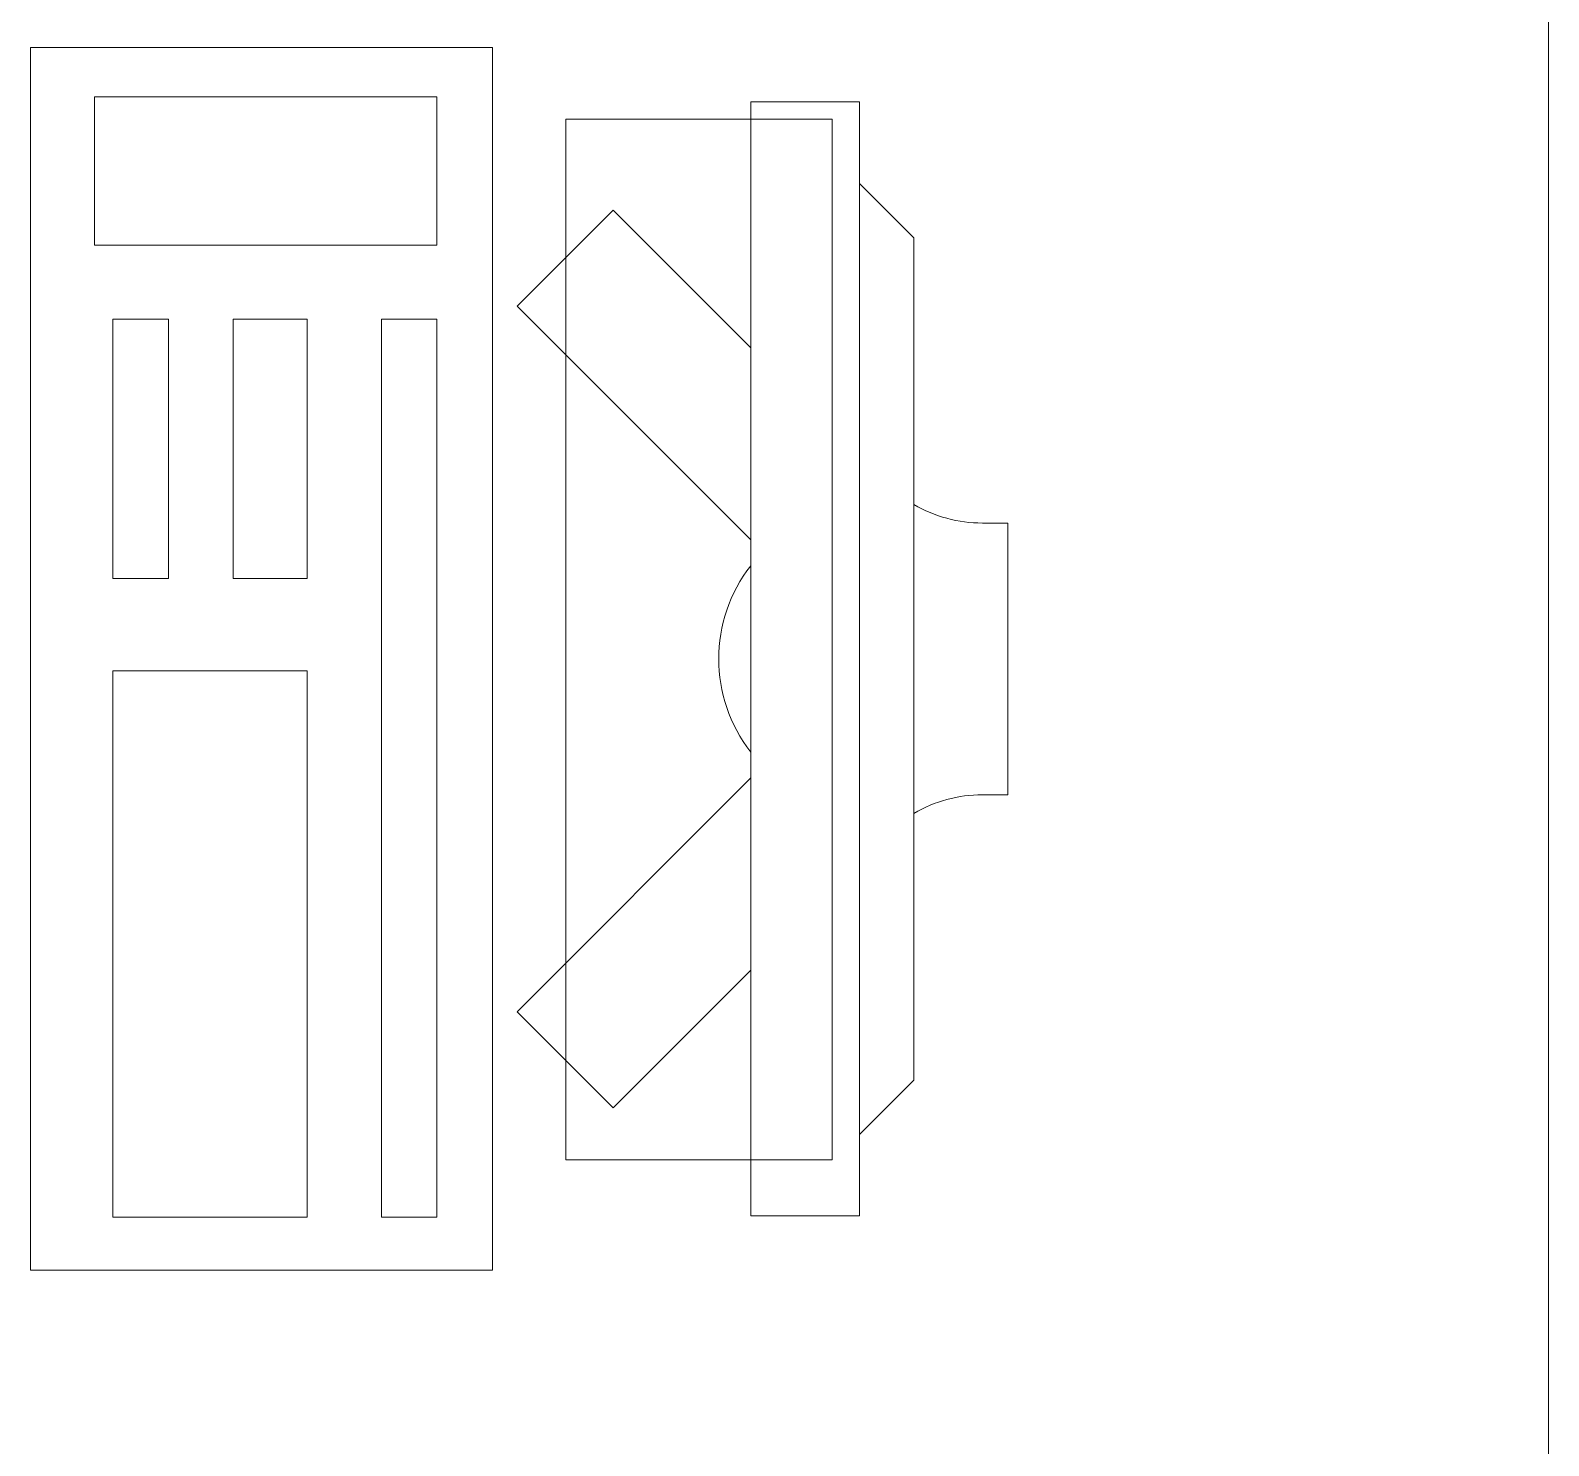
# Model space of a CAD drawing. Header units: inches. Extents: x -501855 to 57169, y -29325 to 19878.
# Drawn here: x 6704 to 7263, y -9497 to -8976 of the extents above; entities that cross this region are included whole.
import ezdxf

# ---------------------------------------------------------------- set-up
doc = ezdxf.new("R2010")
doc.units = ezdxf.units.IN
doc.header["$LTSCALE"] = 25
doc.header["$MEASUREMENT"] = 0
doc.linetypes.add('DASHDOT', pattern=[25.4, 12.7, -6.35, 0, -6.35])
doc.layers.get('0').update_dxf_attribs({"color": 8})
doc.layers.add('00-Ground Floor$0$LOADING', color=253, linetype='Continuous', lineweight=5)
doc.layers.add('E-LITE-CLNG-CNDT', color=6, linetype='DASHDOT', lineweight=35)

# ---------------------------------------------------------------- blocks, each defined once
blk = doc.blocks.new('00-Ground Floor$0$ITCWLS1-P')
at = {"layer": '00-Ground Floor$0$LOADING'}
for p, q in [((-0.1699999999364366, 0.4500000000224986), (-0.1699999999982538, 2.177102942368947e-11)), ((-0.1699999999400745, 0.4500000000224986), (5.8179239204037e-11, 0.4500000000006708)), ((5.8179239204037e-11, 0.4500000000006708), (0, -5.684341886080801e-14)), ((-0.1495693687724042, 0.4304734261704652), (-0.1291389324400143, 0.4304734261667704)), ((-0.1291389324400143, 0.4304734261667704), (-0.1291389324433112, 0.4089273506178301)), ((-0.265089450882698, 0.4300000000221189, 5.314275900412946e-09), (-0.3050894508817521, 0.4300000000222326, 5.3202569008301e-09)), ((-0.3050894508817521, 0.4300000000222326, 5.3202569008301e-09), (-0.3050894508804873, 0.02000000002220759, 5.343067100739562e-09)), ((-0.265089450882698, 0.4300000000221189, 5.314275900412946e-09), (-0.2650894508814332, 0.0200000000220939, 5.33708610118977e-09)), ((-0.1969999999456604, 0.4093850739918139), (-0.2949999999728163, 0.409385074006309)), ((-0.2949999999692636, 0.0263850739974032), (-0.2949999999146087, 0.409385074006309)), ((-0.1969999999965069, 0.0263850739865461), (-0.1969999999456604, 0.4093850739918139)), ((-0.3250894508822739, 0.3800000000193791, 5.32572680053689e-09), (-0.3050894508818089, 0.4000000000197019, 5.321744499936498e-09)), ((-0.3250894508822739, 0.3800000000193791, 5.32572680053689e-09), (-0.325089450880796, 0.07000000002517481, 5.343578302063889e-09)), ((-0.3503228691952387, 0.2750000000220325), (-0.3596121910766215, 0.2750000000220325)), ((-0.3596121910766215, 0.1750000000220666), (-0.3596121910766215, 0.2750000000220325)), ((-0.3503228691952245, 0.1750000000220666), (-0.3596121910766215, 0.1750000000220666)), ((-0.325089450880796, 0.07000000002517481, 5.343578302063889e-09), (-0.3050894508804731, 0.05000000002468141, 5.341579500765803e-09)), ((-0.1969999999965069, 0.0263850739865461), (-0.2949999999728163, 0.0263850739974032)), ((-0.3050894508804873, 0.02000000002220759, 5.343067100739562e-09), (-0.2650894508814332, 0.0200000000220939, 5.33708610118977e-09)), ((-0.1699999999982538, 2.177102942368947e-11), (0, -5.684341886080801e-14))]:
    blk.add_line(p, q, dxfattribs=at)
at = {"layer": '00-Ground Floor$0$LOADING', "extrusion": (2.482808999990439e-10, 3.184079999999999e-10, -1)}
for p, q in [((-0.2650894508823001, 0.3395227402161254), (-0.2144258003355617, 0.3901863907624943)), ((-0.1790704612764102, 0.3548310517031723), (-0.2144258003355617, 0.3901863907624943)), ((-0.2650894508822148, 0.2688120620978225), (-0.1790704612764102, 0.3548310517031723))]:
    blk.add_line(p, q, dxfattribs=at)
at = {"layer": '00-Ground Floor$0$LOADING', "extrusion": (2.482808999990439e-10, -3.184080000000002e-10, -1)}
for p, q in [((-0.265089450881959, 0.1811879379461629), (-0.1790704612764387, 0.09516894834109735)), ((-0.2650894508817601, 0.110477259827519), (-0.2144258003355617, 0.05981360928160484)), ((-0.1790704612764387, 0.09516894834109735), (-0.2144258003355617, 0.05981360928160484))]:
    blk.add_line(p, q, dxfattribs=at)
at = {"layer": '00-Ground Floor$0$LOADING'}
for points in [[(-0.1291389324433112, 0.4089273506178301), (-0.1291389324869954, 0.09995759135557591), (-0.1495693688193853, 0.0999575913592139), (-0.1495693687722905, 0.4304734261704652)], [(-0.149568471824324, 0.0999575913592139), (-0.1495690132306038, 0.09995768589050158), (-0.1495695460430682, 0.09995784057798573), (-0.1495700616679869, 0.0999580554217232), (-0.1495705601055022, 0.09995831323413995), (-0.1495710241680115, 0.0999586226091651), (-0.1495714452618131, 0.09995897495298323), (-0.1495718147930063, 0.09995936167166519), (-0.1495721327618185, 0.09995977417167978), (-0.1495724507305738, 0.09996034135917853), (-0.1495726999493172, 0.09996092573419446), (-0.1495728718243754, 0.09996152729667074), (-0.1495729663555494, 0.09996212885920386), (-0.1495729921367399, 0.09996274760925417), (-0.1495729405743305, 0.09996335776543219), (-0.1495728202617954, 0.09996397651542566), (-0.1495726226055183, 0.09996458667166053), (-0.1495723390117689, 0.09996511948423858), (-0.1495720382305308, 0.09996560073420824), (-0.1495716858868263, 0.09996603042168317), (-0.1495713077617609, 0.0999663999529048), (-0.1495708780743144, 0.09996673510914889), (-0.1495703968242879, 0.09996703589047229), (-0.1495698640117951, 0.09996728510918729), (-0.1495692882305946, 0.09996750854668335), (-0.1495686866679762, 0.09996762026548822), (-0.1495680679180111, 0.09996765464046575), (-0.1495674319805573, 0.09996762026548822), (-0.1495667960429898, 0.09996750854668335), (-0.1495661772930532, 0.09996732807798026), (-0.1495655843242218, 0.09996707026550666), (-0.1495650343242687, 0.09996674370296432), (-0.1495645444805405, 0.09996633120294973), (-0.149564123386881, 0.0999659187028783), (-0.1495637624492474, 0.0999654202654483), (-0.1495634530742791, 0.0999648702654099), (-0.1495632124492658, 0.09996427729669222), (-0.1495630319805059, 0.09996365854669875), (-0.1495629288555165, 0.09996303120288985), (-0.1495629030742975, 0.09996240385925148), (-0.1495629632305508, 0.09996180229671836), (-0.149563074949242, 0.09996130385917468), (-0.1495632382304564, 0.09996082260920502), (-0.1495634530742791, 0.09996035854669572), (-0.1495637022930794, 0.0999599116717036), (-0.1495639858868287, 0.0999595077654476), (-0.1495643038555272, 0.09995912964046738), (-0.1495646476055015, 0.09995880307798188), (-0.1495650171368368, 0.09995851089041707), (-0.1495654124492773, 0.09995826167170208), (-0.1495658335431074, 0.09995804682796461), (-0.1495667015118443, 0.09995775464045664), (-0.1495675952618285, 0.09995760854667424), (-0.149568471824324, 0.0999575913592139)], [(-0.1495726226055183, 0.0999608827654015), (-0.1495727429180533, 0.09996131245293327), (-0.1495728374493126, 0.09996174214046505), (-0.1495728976055943, 0.09996217182793998), (-0.1495729147929694, 0.09996260151547176), (-0.1495728976055943, 0.09996303120288985), (-0.1495728374493126, 0.09996346089042163), (-0.1495727343243232, 0.09996389057795341), (-0.1495725882305123, 0.09996432026542834), (-0.1495633327618862, 0.09996436323416447), (-0.1495630921368729, 0.0999635038592146), (-0.1495630061992586, 0.09996263589039245), (-0.1495630233867757, 0.09996220620297436), (-0.1495630921368729, 0.09996176792174083), (-0.1495631866680469, 0.09996132964045046), (-0.1495633327618862, 0.0999608827654015), (-0.1495726226055183, 0.0999608827654015)], [(-0.149568471824324, 0.09995767729668614), (-0.1495701905741953, 0.09995820151544876), (-0.1495701991680107, 0.09995830464049504), (-0.1495701304180557, 0.0999583905779673), (-0.1495702335430167, 0.0999584507342206), (-0.1495703882305577, 0.09995844214046201), (-0.1495705515118289, 0.09995844214046201), (-0.14957066323052, 0.09995851089041707), (-0.1495703452618216, 0.09995850229671532), (-0.1495701819805788, 0.09995851089041707), (-0.1495700444805834, 0.09995857104669881), (-0.1495701304180557, 0.09995873432791313), (-0.1495702679179658, 0.09995883745295941), (-0.149570594480565, 0.09995892339048851), (-0.1495709640117866, 0.09995894917170745), (-0.1495711358868164, 0.09995896635916779), (-0.1495712991679738, 0.09995900073420216), (-0.1495707233867734, 0.09995900073420216), (-0.1495707233867734, 0.09995908667167441), (-0.1495709468243831, 0.09995925854667576), (-0.149571196042956, 0.09995937026548063), (-0.1495717632305684, 0.09995945620295288), (-0.149571660105579, 0.09995949057798725), (-0.1495715397929871, 0.09995948198417182), (-0.1495714280742959, 0.09995949057798725), (-0.1495713335429798, 0.09995953354672338), (-0.1495714366679692, 0.09995988589048466), (-0.1495717460429375, 0.0999599116717036), (-0.1495720726055367, 0.09995992026546219), (-0.1495719608867319, 0.09995996323419831), (-0.1495718319805235, 0.09995996323419831), (-0.149571556980618, 0.09995996323419831), (-0.1495715913555102, 0.09996010073416528), (-0.1495716772929825, 0.09996020385921156), (-0.1495719265118396, 0.09996039292167325), (-0.149572381980505, 0.09996039292167325), (-0.1495723218243938, 0.0999604530779834), (-0.1495722358868079, 0.09996046167162831), (-0.1495720468243178, 0.0999604530779834), (-0.1495720210430136, 0.09996052182793846), (-0.1495720468243178, 0.09996059057795037), (-0.1495720811993806, 0.09996066792166403), (-0.1495720726055367, 0.09996074526543453), (-0.149568574949285, 0.09996074526543453), (-0.1495685491680376, 0.09996069370299665), (-0.1495685835429867, 0.09996064214044509), (-0.1495686007306176, 0.09996058198419178), (-0.1495685491680376, 0.09996051323417987), (-0.1495636249492236, 0.09996051323417987), (-0.149563539011865, 0.09996071948421559), (-0.1495633929179974, 0.09996071948421559), (-0.1495637882304379, 0.09995994604668113), (-0.1495685147930317, 0.09995986010920888), (-0.1495684632305938, 0.0999597569841626), (-0.1495683858867949, 0.09995967964044894), (-0.1495682827618054, 0.09995961089049388), (-0.1495682054180634, 0.09995951635920619), (-0.1495654038554903, 0.09995949057798725), (-0.1495641577617732, 0.09995945620295288), (-0.1495658507305677, 0.0999594304216771), (-0.149565902293034, 0.09995939604669957), (-0.149565902293034, 0.09995932729663082), (-0.149565902293034, 0.099959249952974), (-0.14956593666804, 0.09995916401544491), (-0.1495658077618316, 0.09995906089045548), (-0.1495656616680208, 0.09995900932796076), (-0.1495654983867496, 0.09995899214044357), (-0.1495653351055353, 0.09995899214044357), (-0.1495649827618308, 0.09995902651547794), (-0.1495646476055015, 0.09995900073420216), (-0.149564879636813, 0.0999589405780057), (-0.1495651632304771, 0.0999589405780057), (-0.1495654382304963, 0.0999589405780057), (-0.1495656874492397, 0.09995888042166712), (-0.1495656530742906, 0.09995870854663735), (-0.1495656272930717, 0.09995851089041707), (-0.14956525776185, 0.09995851089041707), (-0.1495653608868395, 0.0999584507342206), (-0.1495654983867496, 0.0999584507342206), (-0.1495656530742906, 0.0999584507342206), (-0.1495657905742007, 0.0999583905779673), (-0.1495658077618316, 0.0999582960466796), (-0.1495657476056351, 0.09995820151544876), (-0.1495660483868733, 0.0999580554217232), (-0.1495663663555717, 0.09995793510921658), (-0.1495670280742445, 0.09995777182797383), (-0.1495676897930025, 0.09995768589050158), (-0.1495683515117889, 0.09995767729668614), (-0.149568471824324, 0.09995767729668614)], [(-0.1495706202617839, 0.09996450073424512), (-0.149570594480565, 0.0999646210466949), (-0.1495705772930478, 0.09996474995296012), (-0.1495723561992861, 0.09996479292175309), (-0.1495706202617839, 0.09996481010921343), (-0.1495705171367661, 0.09996490464044427), (-0.1495704913555471, 0.09996499057797337), (-0.1495705171367661, 0.09996507651544562), (-0.149570637449159, 0.09996507651544562), (-0.1495705601055022, 0.09996517964037821), (-0.1495706116679401, 0.0999652655779073), (-0.1495707233867734, 0.09996527417172274), (-0.1495709897930055, 0.0999652655779073), (-0.1495710585429606, 0.09996517964037821), (-0.1495711530743336, 0.09996511089042315), (-0.1495713593243408, 0.09996495620288215), (-0.1495713679180284, 0.09996503354670949), (-0.1495713249492781, 0.0999650937029628), (-0.1495712819805419, 0.09996515385915927), (-0.1495712733867549, 0.09996523979668837), (-0.1495720726055367, 0.0999652655779073), (-0.1495718921368052, 0.09996529135923993), (-0.1495716944805281, 0.09996529135923993), (-0.1495712991679738, 0.09996529995294168), (-0.1495711702617655, 0.09996548042170161), (-0.1495710499493725, 0.09996570385919767), (-0.1495711874493963, 0.09996575542169239), (-0.1495713679180426, 0.09996575542169239), (-0.1495717632305684, 0.09996575542169239), (-0.1495700444805834, 0.09996603901544177), (-0.1495700788555894, 0.09996596167172811), (-0.1495700874491774, 0.09996584995292324), (-0.1495699929180034, 0.0999658241717043), (-0.1495698640117951, 0.09996584995292324), (-0.149569786668053, 0.09996602182792458), (-0.1495697522929902, 0.09996613354672945), (-0.149569760886834, 0.09996624526542064), (-0.1495712991679738, 0.09996624526542064), (-0.1495698983867442, 0.09996627964045501), (-0.149569760886834, 0.09996642573418058), (-0.1495698124492719, 0.09996655464044579), (-0.1495698382305761, 0.09996662339040085), (-0.1495698382305761, 0.0999667093278731), (-0.1495707233867734, 0.09996673510914889), (-0.1495704655742429, 0.09996678667170045), (-0.1495701905741669, 0.09996678667170045), (-0.1495696147929948, 0.0999667952654022), (-0.1495695546368268, 0.09996688120287445), (-0.1495696147929948, 0.09996699292167932), (-0.1495697093242541, 0.09996701870301195), (-0.1495698382305761, 0.09996701870301195), (-0.149569760886834, 0.09996725073420976), (-0.1495687038556071, 0.09996750854668335), (-0.1495681624492136, 0.09996757729669525), (-0.149567612449232, 0.0999675687029935), (-0.1495674663555917, 0.09996748276546441), (-0.1495672944805335, 0.09996745698418863), (-0.149567122605589, 0.0999674226092111), (-0.1495670022929971, 0.09996728510918729), (-0.1495661429180473, 0.09996722495299082), (-0.1495669765117782, 0.09996716479668066), (-0.1495668046368337, 0.09996699292167932), (-0.1495666069805566, 0.09996687260922954), (-0.1495663921368475, 0.09996680385921763), (-0.149566160105536, 0.09996676948421168), (-0.149565197605483, 0.09996673510914889), (-0.1495662632305255, 0.09996673510914889), (-0.1495662202617893, 0.0999666147966991), (-0.1495662890117444, 0.09996658901542332), (-0.1495663319805942, 0.09996653745287176), (-0.1495664265117966, 0.09996642573418058), (-0.1495666069805566, 0.0999664687029167), (-0.149566658542966, 0.0999666147966991), (-0.1495667960429898, 0.09996673510914889), (-0.1495668905743059, 0.09996667495295242), (-0.149566864793087, 0.09996656323420439), (-0.1495668046368337, 0.09996646010921495), (-0.1495667015118158, 0.09996637417171428), (-0.1495665726056075, 0.0999663054217308), (-0.1495651374492581, 0.09996627964045501), (-0.1495646476055015, 0.09996627964045501), (-0.1495664007305493, 0.09996609917169508), (-0.1495664265117966, 0.09996602182792458), (-0.1495663749492167, 0.09996591010923339), (-0.1495662632305255, 0.0999658155779457), (-0.1495641577617732, 0.09996575542169239), (-0.1495661772930532, 0.09996575542169239), (-0.1495662804180711, 0.09996559214044964), (-0.1495663835430605, 0.09996560932790999), (-0.1495665124492405, 0.09996565229670296), (-0.1495665124492405, 0.09996572964041661), (-0.1495668046368337, 0.09996575542169239), (-0.149567122605589, 0.09996575542169239), (-0.1495671999492743, 0.09996568667173733), (-0.1495672858868602, 0.09996553198419633), (-0.1495671999492743, 0.09996536010919499), (-0.1495638483868191, 0.09996529995294168), (-0.1495664007305493, 0.09996522260922802), (-0.1495662632305255, 0.09996507651544562), (-0.1495663233868072, 0.0999648702654099), (-0.149563539011865, 0.09996481010921343), (-0.1495662804180711, 0.09996473276538609), (-0.1495663491680119, 0.0999646296404535), (-0.1495663663555433, 0.09996450073424512), (-0.1495665468242748, 0.09996450073424512), (-0.1495665897930252, 0.09996461245293631), (-0.1495666327617755, 0.09996474995296012), (-0.149566959324261, 0.0999647757342359), (-0.1495673202617525, 0.09996479292175309), (-0.1495673460429714, 0.09996450073424512), (-0.1495706202617839, 0.09996450073424512)], [(-0.1495707835429982, 0.09996536010919499), (-0.1495707749492112, 0.09996538589047077), (-0.1495707663556232, 0.09996540307793111), (-0.1495707147930432, 0.0999654288592069), (-0.14957066323052, 0.09996544604672408), (-0.1495706202617839, 0.09996547182794302), (-0.149570594480565, 0.09996544604672408), (-0.1495705772930478, 0.0999654202654483), (-0.1495705858867211, 0.09996538589047077), (-0.1495706030742383, 0.09996536010919499), (-0.1495706288555709, 0.09996534292173465), (-0.1495706546367899, 0.09996533432791921), (-0.1495706890118242, 0.09996533432791921), (-0.1495707233867734, 0.09996536010919499), (-0.1495707835429982, 0.09996536010919499)], [(-0.149570439793024, 0.09996536010919499), (-0.1495704054179754, 0.09996553198419633), (-0.1495703796367707, 0.09996562651542718), (-0.1495703280741907, 0.09996570385919767), (-0.1495700444805834, 0.09996570385919767), (-0.1495700444805834, 0.09996550620292055), (-0.1495701476055444, 0.09996551479673599), (-0.1495702249492297, 0.09996544604672408), (-0.1495703108868156, 0.09996536870295358), (-0.149570439793024, 0.09996536010919499)], [(-0.1495698983867442, 0.0999648702654099), (-0.1495698811991986, 0.09996500776543371), (-0.1495698038555702, 0.09996516245291787), (-0.1495696749492481, 0.09996521401541258), (-0.1495695202618208, 0.09996521401541258), (-0.1495691851056336, 0.09996522260922802), (-0.149569477292971, 0.09996498198421477), (-0.1495696577618162, 0.09996488745292709), (-0.1495698640117951, 0.0999648702654099), (-0.1495698983867442, 0.0999648702654099)], [(-0.1495697179179842, 0.09996536010919499), (-0.1495696663555179, 0.09996549760919038), (-0.1495695804180457, 0.09996565229670296), (-0.1495693397930324, 0.09996569526543908), (-0.149569090574218, 0.09996569526543908), (-0.149568574949285, 0.09996570385919767), (-0.1495685577617678, 0.09996560932790999), (-0.1495686007306176, 0.09996551479673599), (-0.1495687554180449, 0.09996536010919499), (-0.1495697179179842, 0.09996536010919499)], [(-0.1495692108868525, 0.09996633120294973), (-0.1495691851056336, 0.09996637417171428), (-0.1495691163555364, 0.09996638276544445), (-0.1495690476055813, 0.0999663999529048), (-0.1495690046367315, 0.0999664687029167), (-0.1495691507305992, 0.09996651167165282), (-0.1495692968241826, 0.09996648589040547), (-0.1495694429180219, 0.09996645151545636), (-0.1495696147929948, 0.09996645151545636), (-0.1495696405741853, 0.0999666147966991), (-0.1495694686992408, 0.09996665776543523), (-0.1495692710429637, 0.09996664057791804), (-0.1495688585430059, 0.0999666147966991), (-0.1495687983867811, 0.09996651167165282), (-0.149568574949285, 0.09996647729673214), (-0.1495684460430766, 0.09996645151545636), (-0.1495683257305416, 0.09996636557792726), (-0.1495692108868525, 0.09996633120294973)], [(-0.1495694171368029, 0.09996586714044042), (-0.1495693226055437, 0.09996597885921688), (-0.1495692280742276, 0.09996618510922417), (-0.1495684288555594, 0.09996618510922417), (-0.1495684116680138, 0.09996605620295895), (-0.1495684890118127, 0.09996590151541795), (-0.1495683429179735, 0.09996587573419902), (-0.1495684116680138, 0.09996585854673867), (-0.1495689186992593, 0.09996584995292324), (-0.1495694171368029, 0.09996586714044042)], [(-0.1495687554180449, 0.0999648702654099), (-0.1495686952617632, 0.09996507651544562), (-0.1495685405742506, 0.0999650937029628), (-0.1495683686992777, 0.0999651022967214), (-0.1495683515117605, 0.09996489604674252), (-0.1495685405742506, 0.0999648702654099), (-0.1495687554180449, 0.0999648702654099)], [(-0.1495685147930317, 0.09996000620299128), (-0.1495684890118127, 0.09996034995293712), (-0.1495637624492474, 0.09996037573415606), (-0.1495637624492474, 0.09996028979662697), (-0.1495637968242818, 0.09996019526545297), (-0.1495638741680239, 0.09996000620299128), (-0.1495685147930317, 0.09996000620299128)], [(-0.1495676897929741, 0.09995922417169822), (-0.1495678530742452, 0.0999592757341361), (-0.1495679476056182, 0.09995930151541188), (-0.1495680421367922, 0.09995934448420485), (-0.14956777573056, 0.09995939604669957), (-0.1495674749491798, 0.09995939604669957), (-0.1495668561992431, 0.09995939604669957), (-0.1495669163556101, 0.09995931010917047), (-0.1495670968242564, 0.09995926714049119), (-0.1495672858868602, 0.09995925854667576), (-0.1495674921368106, 0.09995925854667576), (-0.1495676897929741, 0.09995922417169822)], [(-0.149567612449232, 0.09996609917169508), (-0.149567715574193, 0.09996618510922417), (-0.1495676811993008, 0.09996618510922417), (-0.1495676296368629, 0.09996618510922417), (-0.1495676038556155, 0.09996618510922417), (-0.1495675780742829, 0.09996616792170698), (-0.1495675694806096, 0.09996614214037436), (-0.1495675694806096, 0.09996609917169508), (-0.149567612449232, 0.09996609917169508)], [(-0.1495673460429714, 0.0999648702654099), (-0.1495672515117974, 0.09996500776543371), (-0.1495671827618423, 0.09996517964037821), (-0.1495669765117782, 0.09996520542171083), (-0.1495667530742537, 0.09996522260922802), (-0.1495667530742537, 0.0999648702654099), (-0.1495673202617525, 0.0999648702654099), (-0.1495673460429714, 0.0999648702654099)]]:
    blk.add_lwpolyline(points, dxfattribs=at)
for points in [[(-0.1018984156073657, 0.4304734261639851), (-0.03039169360621941, 0.430473426156766), (-0.03039169363538008, 0.2294380549173525), (-0.1018984156364695, 0.2294380549245716)], [(-0.1018984156401075, 0.1953641349062991), (-0.07465770397172378, 0.195364134902718), (-0.07465770398562199, 0.09995759134710624), (-0.1018984156540057, 0.09995759135063054)], [(-0.0303916936390749, 0.19536413489908), (-0.05082212997157853, 0.19536413489908), (-0.05082212998445357, 0.09995759134392301), (-0.03039169365186467, 0.09995759134386617)], [(-0.149569440002665, 0.09996346430301628), (-0.149569438420798, 0.0999634824943314), (-0.1495694336751683, 0.09996349989472719), (-0.1495694257660034, 0.09996351650414681), (-0.1495694146930191, 0.09996353074080844), (-0.1495694012472768, 0.0999635433956314), (-0.1495693854287623, 0.09996355288672021), (-0.1495693688193569, 0.09996355921407485), (-0.1495693506279565, 0.09996356633240566), (-0.1495693340185653, 0.09996357582355131), (-0.1495693197819037, 0.09996358847837428), (-0.1495693079179858, 0.09996360350595523), (-0.1495692984269681, 0.0999636201154317), (-0.1495692920994713, 0.09996363830668997), (-0.149569288935794, 0.09996365728892442), (-0.1495692897267418, 0.09996367627110203), (-0.1495692936813384, 0.09996369525333648), (-0.1495693007996977, 0.09996371265373227), (-0.1495693102908433, 0.09996372926309505), (-0.1495693229455526, 0.09996374349981352), (-0.1495693379732472, 0.099963755363774), (-0.1495693553736004, 0.09996376406388663), (-0.1495693735648445, 0.09996377039135496), (-0.1495693925470505, 0.09996377276411295), (-0.1495698908304064, 0.09996377276411295), (-0.1495699074398544, 0.09996377197319362), (-0.1495699232583547, 0.09996376801859697), (-0.1495699382859073, 0.09996376090026615), (-0.149569951731678, 0.09996375219998299), (-0.1495699643864725, 0.09996374112705553), (-0.1495699738776466, 0.09996372768131323), (-0.1495699817868399, 0.09996371265373227), (-0.1495699865323559, 0.09996369683517514), (-0.1495699881143082, 0.09996368022575552), (-0.1495699873233605, 0.09996366361633591), (-0.1495699841595695, 0.09996364779777878), (-0.1495699778322432, 0.09996363277019782), (-0.1495699691320169, 0.09996361853353619), (-0.1495699580590042, 0.0999636066696894), (-0.1495699446132903, 0.09996359638762442), (-0.1495699303766287, 0.09996358847837428), (-0.1495699145581284, 0.09996358294188212), (-0.1495698916213541, 0.09996357661449906), (-0.1495698702663049, 0.09996356791430117), (-0.1495698497022602, 0.09996355525953504), (-0.1495698315108029, 0.09996354102287341), (-0.1495698149013549, 0.09996352441334011), (-0.1495698006646933, 0.0999635054311625), (-0.1495697895917374, 0.09996348486708939), (-0.1495697808916105, 0.0999634635121538), (-0.149569774564128, 0.099963440575209), (-0.1495697721913842, 0.09996341684745857), (-0.1495697247358692, 0.09996244400861087), (-0.1495697207812725, 0.09996237915277106), (-0.1495697191994338, 0.09996231350589824), (-0.1495697207812725, 0.09996224865000158), (-0.1495697247358692, 0.09996218300307191), (-0.1495697286904658, 0.09996214029314388), (-0.1495697365998012, 0.09996209837402148), (-0.1495697468817525, 0.09996205645495593), (-0.1495697595365755, 0.09996201532686655), (-0.1495697753550758, 0.09996197498963966), (-0.1495697935464193, 0.09996193623425143), (-0.1495698149013549, 0.09996189826989621), (-0.1495698378383565, 0.09996186188720912), (-0.1495698639389218, 0.09996182787745056), (-0.1495698916213541, 0.09996179465849764), (-0.149569922467407, 0.09996176381247324), (-0.1495699541044075, 0.09996173533914998), (-0.1495699881143082, 0.09996170923858472), (-0.1495700237059054, 0.09996168471985811), (-0.1495700616703459, 0.09996166336486567), (-0.1495700996347296, 0.09996164438268806), (-0.149570139971928, 0.0999616277732116), (-0.1495701803091549, 0.09996161353654998), (-0.1495702222282205, 0.09996160246362251), (-0.1495702641473144, 0.09996159455437237), (-0.1495703076481902, 0.09996158901788021), (-0.1495703503582035, 0.09996158664506538), (-0.1495703930681884, 0.09996158664506538), (-0.1495704365690642, 0.09996159059966203), (-0.1495704856066595, 0.09996159850896902), (-0.1495705338530797, 0.09996160958195333), (-0.1495705813086943, 0.09996162381861495), (-0.1495706279732474, 0.0999616412189539), (-0.1495706738469096, 0.09996166178302701), (-0.1495707062748295, 0.09996167839244663), (-0.1495707363301335, 0.09996169816560041), (-0.1495707655943477, 0.09996172031156902), (-0.1495707924858323, 0.09996174483023879), (-0.1495708162135543, 0.09996177172172338), (-0.1495708383594945, 0.09996180098596597), (-0.1495708573416721, 0.09996183183204721), (-0.1495708739510917, 0.09996186505094329), (-0.149570887396834, 0.09996189906081554), (-0.1495709063791537, 0.0999619599620587), (-0.1495709229885449, 0.09996202165427803), (-0.1495709364343156, 0.09996208492833603), (-0.1495709475072715, 0.09996214820233718), (-0.1495709554164932, 0.09996221147645201), (-0.1495709609529285, 0.09996227554148618), (-0.1495709625348809, 0.0999623396064635), (-0.1495709617439331, 0.09996240367144082), (-0.1495709585801421, 0.09996246773641815), (-0.149570887396834, 0.099963440575209), (-0.149570882651318, 0.09996346034836279), (-0.1495708755329304, 0.09996347853967791), (-0.1495708660418984, 0.09996349594001686), (-0.1495708541779948, 0.09996351175857399), (-0.1495708399413331, 0.09996352599523561), (-0.1495708241228328, 0.09996353785911083), (-0.1495708067224939, 0.09996354814120423), (-0.149570787740231, 0.09996355525953504), (-0.1495707687580534, 0.09996355921407485), (-0.1495707521486338, 0.09996356712338184), (-0.1495707379119438, 0.09996357661449906), (-0.1495707244662299, 0.09996358847837428), (-0.1495707141841507, 0.0999636027150359), (-0.1495707054839244, 0.09996361774261686), (-0.1495706991565555, 0.09996363435209332), (-0.1495706959929066, 0.09996365175243227), (-0.1495706959929066, 0.09996366994374739), (-0.1495706983656362, 0.09996368734408634), (-0.1495707031111806, 0.09996370395350596), (-0.1495707110204592, 0.09996371977206309), (-0.1495707213025241, 0.09996373400872471), (-0.1495707339572334, 0.09996374666349084), (-0.149570748193895, 0.09996375694555582), (-0.149570764012509, 0.09996376564578213), (-0.1495707806219571, 0.09996377039135496), (-0.1495707980222676, 0.09996377355503228), (-0.1495708162135543, 0.09996377276411295), (-0.1495715517745566, 0.09996377276411295), (-0.1495715707568195, 0.09996377039135496), (-0.1495715889481062, 0.0999637648548628), (-0.1495716055574974, 0.09996375694555582), (-0.1495716213760119, 0.09996374587262835), (-0.1495716348217684, 0.09996373321780538), (-0.1495716466856436, 0.09996371819016758), (-0.1495716553858699, 0.09996370158074797), (-0.149571661713253, 0.09996368338948969), (-0.1495716648769303, 0.09996366440725524), (-0.1495716656678212, 0.09996364542502079), (-0.1495716632950916, 0.09996362644278634), (-0.1495716577586563, 0.09996360825152806), (-0.14957164905843, 0.09996359164210844), (-0.149571638776365, 0.09996357582355131), (-0.149571625330708, 0.09996356237786586), (-0.1495716103030418, 0.09996355051396222), (-0.1495715929027028, 0.0999635418137359), (-0.1495715755023355, 0.09996353548638126), (-0.1495715588929443, 0.09996352757707427), (-0.149571543074444, 0.0999635172950093), (-0.149571530419621, 0.09996350384932384), (-0.1495715193466083, 0.09996348882168604), (-0.149571510646382, 0.09996347221232327), (-0.1495715059008944, 0.09996345402100815), (-0.149571503528108, 0.09996343582963618), (-0.1495715043190557, 0.09996341684745857), (-0.1495715517745566, 0.09996244400861087), (-0.1495715573111056, 0.0999623759890369), (-0.1495715588929443, 0.0999623071785436), (-0.1495715581019965, 0.09996223836799345), (-0.1495715533563668, 0.09996216955738646), (-0.1495715462380929, 0.09996210074683631), (-0.1495715351651086, 0.09996203272726234), (-0.1495715209284469, 0.09996196549855085), (-0.1495715043190557, 0.09996189906081554), (-0.1495714892914464, 0.09996185555985448), (-0.1495714718911074, 0.09996181364078893), (-0.1495714521178968, 0.09996177330356204), (-0.1495714291811225, 0.09996173375725448), (-0.149571403871505, 0.09996169658376175), (-0.1495713761890727, 0.09996166020118835), (-0.1495713461339108, 0.09996162698229227), (-0.1495713137059056, 0.09996159455437237), (-0.1495712796961186, 0.0999615652900161), (-0.1495712433135168, 0.09996153760761217), (-0.1495712053491332, 0.09996151308888557), (-0.1495711658028256, 0.09996149094303064), (-0.1495711246747078, 0.09996147196079619), (-0.1495710503275802, 0.09996144190557743), (-0.1495709759805948, 0.09996141580506901), (-0.1495708992607661, 0.09996139286818106), (-0.1495708225409942, 0.09996137309508413), (-0.1495707450302177, 0.099961357276527), (-0.1495706667286356, 0.09996134383084154), (-0.1495705876360205, 0.09996133433975274), (-0.1495705085434054, 0.09996132801234126), (-0.1495704294508187, 0.09996132484866393), (-0.1495703495672558, 0.09996132563952642), (-0.1495702704747828, 0.09996132959417992), (-0.1495702103643168, 0.09996133750343006), (-0.1495701510449408, 0.09996134857641437), (-0.1495700925164556, 0.099961362813076), (-0.1495700347788613, 0.09996138021341494), (-0.1495699778322432, 0.09996139998651188), (-0.1495699216765161, 0.09996142213248049), (-0.1495698671025991, 0.09996144823304576), (-0.1495698196469846, 0.09996147116987686), (-0.1495697737732371, 0.09996149806136145), (-0.1495697294814136, 0.09996152732560404), (-0.1495696875623196, 0.09996155975358079), (-0.1495696480160404, 0.09996159455437237), (-0.1495696100516568, 0.0999616317278651), (-0.1495695752508652, 0.09996167206509199), (-0.1495695428229453, 0.0999617139841007), (-0.1495695135587312, 0.09996175748506175), (-0.1495694874581659, 0.09996180414964329), (-0.1495694621484915, 0.09996185476887831), (-0.1495694407935559, 0.09996190697006568), (-0.1495694210203453, 0.0999619599620587), (-0.149569405201845, 0.09996201374497105), (-0.1495693917561027, 0.09996206831891641), (-0.1495693806832321, 0.09996212447464359), (-0.1495693735648445, 0.0999621798393946), (-0.1495693688193569, 0.09996223678615479), (-0.1495693672375182, 0.09996229294188197), (-0.1495693688193569, 0.0999623490975523)], [(-0.1495665689417365, 0.099963440575209), (-0.1495665673598978, 0.09996345876658097), (-0.1495665626143534, 0.09996347616691992), (-0.1495665547050749, 0.09996349277639638), (-0.1495665436321758, 0.099963507013058), (-0.1495665301864619, 0.09996351966782413), (-0.149566514367848, 0.09996352915896978), (-0.1495664977583999, 0.09996353548638126), (-0.1495664795671416, 0.0999635418137359), (-0.1495664621668027, 0.09996355051396222), (-0.1495664463483024, 0.09996356158688968), (-0.1495664329025885, 0.09996357503263198), (-0.1495664218295758, 0.09996359085113227), (-0.1495664131293495, 0.09996360825152806), (-0.1495664068020233, 0.09996362644278634), (-0.1495664044292653, 0.09996364542502079), (-0.1495664044292653, 0.09996366519811772), (-0.1495664083838619, 0.09996368418040902), (-0.1495664147111881, 0.0999637023716673), (-0.1495664242023622, 0.09996371898114376), (-0.1495664360662374, 0.09996373400872471), (-0.1495664503028991, 0.09996374745446701), (-0.1495664661213993, 0.09996375773653199), (-0.1495664835217383, 0.09996376564578213), (-0.1495665025040296, 0.09996377118221744), (-0.1495665214862356, 0.09996377276411295), (-0.1495672333194022, 0.09996377276411295), (-0.149567249928964, 0.09996377197319362), (-0.1495672657474643, 0.09996376801859697), (-0.1495672807750168, 0.09996376090026615), (-0.1495672942207875, 0.09996375219998299), (-0.1495673068756105, 0.09996374112705553), (-0.149567316366614, 0.09996372768131323), (-0.1495673242759494, 0.09996371265373227), (-0.149567329021437, 0.09996369683517514), (-0.1495673306032756, 0.09996368022575552), (-0.1495673298123847, 0.09996366361633591), (-0.149567326648679, 0.09996364779777878), (-0.1495673203213528, 0.09996363277019782), (-0.1495673116211265, 0.09996361853353619), (-0.1495673005481137, 0.0999636066696894), (-0.1495672871023999, 0.09996359638762442), (-0.1495672728657382, 0.09996358847837428), (-0.1495672570472379, 0.09996358294188212), (-0.149567239646899, 0.09996357819636614), (-0.149567223037451, 0.09996357028705916), (-0.1495672080098984, 0.09996356000505102), (-0.1495671945641277, 0.09996354735022805), (-0.1495671827002525, 0.09996353311356643), (-0.1495671740000262, 0.0999635172950093), (-0.1495671668817522, 0.09996350068564652), (-0.1495671629270134, 0.0999634824943314), (-0.1495671621361225, 0.09996346430301628), (-0.1495671621361225, 0.09996282365312936), (-0.1495682061582784, 0.09996282365312936), (-0.1495682061582784, 0.09996346430301628), (-0.1495682045764397, 0.0999634824943314), (-0.1495682014127624, 0.09996350068564652), (-0.1495681942943747, 0.09996351808598547), (-0.1495681855942479, 0.09996353390448576), (-0.14956817373033, 0.09996354814120423), (-0.1495681602846162, 0.09996356000505102), (-0.1495681452570068, 0.09996357028705916), (-0.1495681286476156, 0.09996357819636614), (-0.1495681112472766, 0.09996358294188212), (-0.1495680954286627, 0.09996358847837428), (-0.1495680804010533, 0.09996359559670509), (-0.1495680669553394, 0.09996360587877007), (-0.1495680558824688, 0.09996361853353619), (-0.1495680463912947, 0.09996363197927849), (-0.1495680400639685, 0.09996364779777878), (-0.1495680361092298, 0.09996366361633591), (-0.1495680353183388, 0.09996368022575552), (-0.1495680376910684, 0.09996369683517514), (-0.1495680424367265, 0.0999637134446516), (-0.1495680503458914, 0.09996372768131323), (-0.1495680598370654, 0.09996374112705553), (-0.1495680724918884, 0.09996375299098759), (-0.1495680867285358, 0.09996376169118548), (-0.1495681017561026, 0.09996376801859697), (-0.1495681183655506, 0.09996377197319362), (-0.1495681349749418, 0.09996377276411295), (-0.1495688705359441, 0.09996377276411295), (-0.1495688863545581, 0.09996377197319362), (-0.1495689021730584, 0.09996376722762079), (-0.1495689172006678, 0.09996376090026615), (-0.1495689306463817, 0.09996375140906366), (-0.1495689425102, 0.0999637403361362), (-0.149568952792265, 0.0999637268903939), (-0.1495689599106527, 0.09996371265373227), (-0.1495689646561402, 0.09996369683517514), (-0.1495689662379789, 0.09996368022575552), (-0.149568965447088, 0.09996366440725524), (-0.1495689622833822, 0.09996364779777878), (-0.1495689559559139, 0.09996363277019782), (-0.1495689472558297, 0.09996361932445552), (-0.1495689369737647, 0.0999636066696894), (-0.149568923527994, 0.09996359638762442), (-0.1495689092913324, 0.09996358847837428), (-0.1495688942637798, 0.09996358294188212), (-0.1495688776543318, 0.09996357503263198), (-0.1495688626267793, 0.09996356395970452), (-0.1495688491810085, 0.09996355130488155), (-0.1495688381080527, 0.09996353627730059), (-0.1495688301988309, 0.09996351966782413), (-0.1495688246622819, 0.09996350147656585), (-0.1495688222895524, 0.09996348328525073), (-0.1495688230804433, 0.09996346430301628), (-0.1495688230804433, 0.09996173296633515), (-0.1495688214986046, 0.0999617139841007), (-0.149568823871391, 0.09996169500192309), (-0.1495688286168786, 0.0999616776015273), (-0.1495688373171049, 0.09996166020118835), (-0.1495688483901176, 0.0999616451736074), (-0.1495688618358315, 0.09996163251872758), (-0.1495688768634409, 0.09996162144585696), (-0.1495688942637798, 0.09996161432752615), (-0.1495689124550381, 0.099961608791034), (-0.149568929064543, 0.09996160009086452), (-0.1495689440921524, 0.09996158901788021), (-0.1495689567468617, 0.09996157557208107), (-0.1495689670289266, 0.09996155975358079), (-0.1495689749382052, 0.099961542353185), (-0.1495689788928019, 0.09996152416192672), (-0.1495689804746405, 0.09996150597055475), (-0.1495689781018825, 0.09996148698837715), (-0.1495689733563665, 0.09996146879711887), (-0.1495689646561402, 0.09996145218767083), (-0.1495689535831559, 0.09996143716006145), (-0.1495689401374136, 0.09996142450523848), (-0.1495689243189418, 0.0999614134322826), (-0.1495689069186028, 0.0999614063139802), (-0.1495688887273161, 0.09996140156840738), (-0.1495688705359441, 0.09996140077748805), (-0.1495681587027775, 0.09996140077748805), (-0.1495681397205715, 0.09996140235932671), (-0.1495681223201188, 0.0999614063139802), (-0.1495681049197799, 0.0999614142231735), (-0.1495680898922274, 0.09996142450523848), (-0.1495680764464566, 0.09996143795103762), (-0.1495680653735008, 0.09996145297856174), (-0.149568057464279, 0.0999614695880382), (-0.14956805192773, 0.09996148698837715), (-0.1495680503458914, 0.09996150597055475), (-0.1495680511368391, 0.09996152416192672), (-0.1495680558824688, 0.099961542353185), (-0.1495680630007143, 0.09996155975358079), (-0.1495680732827793, 0.09996157478116174), (-0.1495680859376307, 0.09996158901788021), (-0.1495681001742923, 0.09996160009086452), (-0.1495681167836835, 0.09996160800005782), (-0.1495681349749418, 0.09996161432752615), (-0.1495681500025512, 0.09996161907304213), (-0.1495681642392128, 0.09996162698229227), (-0.1495681768940074, 0.09996163647343792), (-0.1495681871761008, 0.09996164912820404), (-0.1495681958763271, 0.09996166257394634), (-0.1495682014127624, 0.0999616776015273), (-0.1495682053673306, 0.09996169262910826), (-0.1495682061582784, 0.09996170923858472), (-0.1495682061582784, 0.09996253891983997), (-0.1495671621361225, 0.09996253891983997), (-0.1495671621361225, 0.09996170923858472), (-0.1495671629270134, 0.0999616910472696), (-0.1495671668817522, 0.09996167285601132), (-0.1495671740000262, 0.09996165624653486), (-0.1495671827002525, 0.09996164042803457), (-0.1495671945641277, 0.09996162619137294), (-0.1495672080098984, 0.09996161353654998), (-0.149567223037451, 0.09996160325454184), (-0.149567239646899, 0.0999615953452917), (-0.1495672570472379, 0.09996159059966203), (-0.1495672728657382, 0.09996158506322672), (-0.1495672871023999, 0.09996157715391973), (-0.1495673005481137, 0.09996156766283093), (-0.1495673116211265, 0.09996155500795112), (-0.1495673211122437, 0.09996154077128949), (-0.1495673274395983, 0.09996152574376538), (-0.1495673306032756, 0.09996150913428892), (-0.1495673313942234, 0.0999614925248693), (-0.1495673298123847, 0.09996147670636901), (-0.1495673250668403, 0.0999614600969494), (-0.1495673171575618, 0.09996144586023092), (-0.1495673068756105, 0.09996143241454547), (-0.1495672950116784, 0.09996142134156116), (-0.1495672807750168, 0.09996141185047236), (-0.1495672657474643, 0.09996140552306088), (-0.149567249928964, 0.09996140156840738), (-0.1495672333194022, 0.09996140077748805), (-0.1495665214862356, 0.09996140077748805), (-0.1495665040858682, 0.09996140235932671), (-0.149566488267368, 0.09996140789581887), (-0.1495664732398154, 0.09996141580506901), (-0.1495664597940731, 0.09996142608713399), (-0.1495664487210888, 0.09996143874190011), (-0.1495664392299147, 0.09996145297856174), (-0.1495664329025885, 0.09996146879711887), (-0.1495664297387975, 0.09996148540653849), (-0.1495664289478498, 0.0999615020159581), (-0.1495664313207499, 0.09996151941632547), (-0.1495664360662374, 0.09996153523485418), (-0.1495664439754592, 0.09996155026243514), (-0.149566455048415, 0.09996156370817744), (-0.149566467703238, 0.09996157478116174), (-0.1495664819398996, 0.09996158427230739), (-0.1495664977583999, 0.09996159059966203), (-0.1495665135769002, 0.09996159929988835), (-0.1495665286045096, 0.09996161037287266), (-0.1495665412593326, 0.09996162302769562), (-0.1495665515413975, 0.09996163805527658), (-0.1495665602416238, 0.0999616546646962), (-0.1495665657780592, 0.09996167206509199), (-0.1495665689417365, 0.09996169025635027), (-0.1495665689417365, 0.09996170923858472)], [(-0.1495644524241868, 0.09996370711724012), (-0.149564521234737, 0.09996373321780538), (-0.1495645900452871, 0.09996375615469333), (-0.1495646604376759, 0.09996377592784711), (-0.149564731620984, 0.09996379253720988), (-0.1495648035952115, 0.09996380677387151), (-0.1495648755695527, 0.09996381705593649), (-0.1495649483348132, 0.0999638241742673), (-0.1495650210999884, 0.0999638281289208), (-0.1495650938651352, 0.09996382891984013), (-0.1495651674211729, 0.09996382654708214), (-0.1495652401863481, 0.09996382021964223), (-0.1495652947602366, 0.0999638146831785), (-0.1495653485431774, 0.09996380598300902), (-0.1495654015352272, 0.09996379332818606), (-0.1495654545271776, 0.09996377830054826), (-0.1495655059374883, 0.09996376090026615), (-0.1495655565567802, 0.0999637403361362), (-0.149565606385039, 0.09996371660832892), (-0.1495656538406536, 0.09996368971687275), (-0.1495657005052635, 0.09996366124357792), (-0.149565745587978, 0.0999636296065205), (-0.1495657882979629, 0.09996359559670509), (-0.1495658286351897, 0.09996355921407485), (-0.149565867390578, 0.09996352045874346), (-0.1495659045640139, 0.09996347933065408), (-0.1495659385738861, 0.09996343662061236), (-0.1495659702108867, 0.09996339232873197), (-0.1495659994751577, 0.09996334566415044), (-0.1495660192482262, 0.09996330453600422), (-0.1495660358577879, 0.09996326261693866), (-0.1495660493035018, 0.09996321832511512), (-0.1495660603763724, 0.09996317403329158), (-0.1495660674947601, 0.09996312895037818), (-0.1495660706584374, 0.09996308307671598), (-0.1495660714493852, 0.0999630379939731), (-0.1495660682857078, 0.0999629921203109), (-0.1495660627491588, 0.09996294703751119), (-0.1495660532580985, 0.09996290195476831), (-0.1495660398123846, 0.0999628584538641), (-0.1495660239938843, 0.09996281574382238), (-0.1495660050115646, 0.09996277382475682), (-0.149565983656629, 0.09996273348747309), (-0.1495659583470115, 0.09996269552311787), (-0.1495659306646075, 0.09996265914051605), (-0.1495659006094456, 0.09996262433975289), (-0.1495658681815257, 0.09996259270269547), (-0.1495658333807341, 0.0999625626475904), (-0.1495657922525595, 0.09996252863774657), (-0.1495657487516837, 0.0999624962097414), (-0.1495657044598602, 0.09996246694549882), (-0.1495656577952502, 0.09996244005407107), (-0.1495656095487163, 0.09996241632620695), (-0.1495655605113768, 0.09996239497121451), (-0.1495655098921134, 0.09996237678001307), (-0.1495654584818737, 0.09996236175237527), (-0.1495654062807716, 0.0999623490975523), (-0.1495649317253083, 0.09996227791430101), (-0.1495648945518724, 0.09996227000499402), (-0.1495648589600194, 0.09996225814114723), (-0.1495648233684221, 0.09996224469540493), (-0.1495647901494692, 0.09996222729500914), (-0.1495647577215493, 0.09996220831283154), (-0.1495647268754965, 0.09996218616686292), (-0.1495646976112255, 0.0999621624389988), (-0.1495646707197693, 0.09996213554757105), (-0.1495646517375633, 0.09996211419257861), (-0.1495646351280584, 0.09996209046482818), (-0.1495646216822877, 0.09996206515518224), (-0.1495646106094455, 0.09996203905467382), (-0.1495646019092192, 0.0999620113722699), (-0.1495645963727839, 0.09996198289894664), (-0.1495645932089928, 0.09996195442562339), (-0.1495645939998838, 0.09996192595230013), (-0.1495645971636748, 0.09996189747892004), (-0.1495646027001101, 0.09996186900553994), (-0.1495646121912841, 0.09996184132319286), (-0.1495646240551878, 0.09996181522262759), (-0.1495646382918494, 0.09996179070395783), (-0.1495646549012406, 0.09996176697609371), (-0.1495646738834466, 0.09996174562110127), (-0.1495646952384959, 0.09996172584800433), (-0.1495647181752702, 0.09996170923858472), (-0.149564754557872, 0.09996168551077744), (-0.1495647933132602, 0.0999616657376805), (-0.1495648328594825, 0.09996164754636538), (-0.1495648731968231, 0.09996163251872758), (-0.1495649151158602, 0.09996161986396146), (-0.1495649570349258, 0.09996161037287266), (-0.1495650005358584, 0.09996160404543275), (-0.1495650432458149, 0.09996160009086452), (-0.1495650867467475, 0.09996159929988835), (-0.1495651302476233, 0.09996160088172701), (-0.1495651737486412, 0.09996160641821916), (-0.1495652164586261, 0.09996161432752615), (-0.1495652647050747, 0.09996162460953428), (-0.1495653113696562, 0.09996163726435725), (-0.149565358034323, 0.09996165387372002), (-0.1495654039079852, 0.09996167285601132), (-0.1495654474088894, 0.09996169421100376), (-0.149565490118988, 0.09996171872967352), (-0.1495655312471627, 0.09996174562110127), (-0.1495655707934418, 0.09996177567632003), (-0.1495656079668777, 0.09996180731337745), (-0.1495656435585886, 0.09996184132319286), (-0.1495656767774278, 0.09996187770576626), (-0.1495657076235375, 0.09996191567023516), (-0.1495657360968607, 0.09996195600746205), (-0.1495657621973976, 0.0999619979265276), (-0.1495657859252049, 0.09996204063651248), (-0.1495657938343982, 0.09996205566409344), (-0.1495658049074109, 0.09996206910983574), (-0.1495658183531248, 0.09996208018282005), (-0.1495658333807341, 0.09996208809201335), (-0.1495658555266743, 0.099962097583159), (-0.1495658784634486, 0.09996210391057048), (-0.1495659014003365, 0.0999621070742478), (-0.1495659259190631, 0.09996210786516713), (-0.1495659496467852, 0.0999621054923523), (-0.1495659725836731, 0.09996209995591698), (-0.1495659947296133, 0.09996209204666684), (-0.1495660160845489, 0.09996208097368253), (-0.1495660358577879, 0.09996206752799708), (-0.1495660540490462, 0.09996205250035928), (-0.1495660698675465, 0.099962034309101), (-0.1495660833132604, 0.09996201453594722), (-0.1495660943862731, 0.09996199318095478), (-0.1495661007135993, 0.09996197024412368), (-0.149566104668196, 0.0999619465163164), (-0.149566104668196, 0.0999619219975898), (-0.1495661007135993, 0.09996189826989621), (-0.1495660943862731, 0.09996187533295142), (-0.1495660754039818, 0.09996183262296654), (-0.1495660540490462, 0.09996179149482032), (-0.1495660295303196, 0.0999617519485696), (-0.1495660018478873, 0.09996171477507687), (-0.1495659710018344, 0.09996167997434213), (-0.1495659385738861, 0.09996164675538921), (-0.1495659029821752, 0.09996161670028414), (-0.1495658658087393, 0.09996158901788021), (-0.1495658270533511, 0.09996156449909677), (-0.1495657859252049, 0.09996154314410433), (-0.1495657234420094, 0.09996150992526509), (-0.1495656601680366, 0.09996147987004633), (-0.1495655953120831, 0.09996145297856174), (-0.149565529665324, 0.0999614292508113), (-0.1495654632273897, 0.09996140789581887), (-0.1495653952077589, 0.09996138970456059), (-0.1495653263972088, 0.09996137546789896), (-0.1495652575866586, 0.09996136360399532), (-0.1495651879853028, 0.09996135490382585), (-0.149565117592914, 0.0999613493673337), (-0.149565047991473, 0.09996134778549504), (-0.1495649775990557, 0.09996134857641437), (-0.1495649079976147, 0.09996135332198719), (-0.1495648550054227, 0.09996136044028958), (-0.1495648028043206, 0.09996136993140681), (-0.1495647506032753, 0.0999613833771491), (-0.1495646999839835, 0.09996139919564939), (-0.1495646501556109, 0.09996141738690767), (-0.1495646011182714, 0.09996143874190011), (-0.149564553662799, 0.09996146246970739), (-0.1495645069980753, 0.09996148936119198), (-0.1495644627062518, 0.09996151862543456), (-0.1495644192053476, 0.09996154947151581), (-0.1495643780772014, 0.09996158348133122), (-0.1495643385309222, 0.09996161907304213), (-0.1495643013574863, 0.09996165703745419), (-0.149564265765747, 0.09996169737468108), (-0.1495642333377134, 0.09996173929374663), (-0.1495642024916606, 0.09996178279465084), (-0.1495641740183089, 0.09996182787745056), (-0.149564148708663, 0.09996187533295142), (-0.1495641289354808, 0.09996191725207382), (-0.1495641123260327, 0.0999619599620587), (-0.1495640988803189, 0.09996200504485842), (-0.1495640885983391, 0.09996205012760129), (-0.1495640806890322, 0.09996209521034416), (-0.1495640767344355, 0.09996214187498254), (-0.1495640759435446, 0.09996218774870158), (-0.1495640775253833, 0.09996223441333996), (-0.1495640830618186, 0.099962280287059), (-0.1495640909710971, 0.0999623261607212), (-0.1495641028350008, 0.09996237124352092), (-0.1495641170716624, 0.09996241474442513), (-0.1495641344720013, 0.0999624582452725), (-0.149564155036046, 0.09996249937347557), (-0.149564177972934, 0.09996253971070246), (-0.1495642040734708, 0.09996257846603385), (-0.1495642325468225, 0.09996261484866409), (-0.149564263392989, 0.09996264964939883), (-0.1495642966118567, 0.09996268207737558), (-0.1495643314126482, 0.09996271213253749), (-0.1495643685860841, 0.09996273981494141), (-0.1495644073414724, 0.09996276512455893), (-0.1495644484695902, 0.09996278727049912), (-0.1495644903886841, 0.09996280704359606), (-0.1495645338895599, 0.09996282365312936), (-0.1495645781813835, 0.09996283709887166), (-0.14956462326424, 0.0999628473808798), (-0.1495649554530871, 0.0999628948364375), (-0.1495650574824765, 0.09996292014608343), (-0.1495651587209466, 0.09996294782843052), (-0.149565259168611, 0.09996297946548793), (-0.1495653588252708, 0.09996301347530334), (-0.1495653825529359, 0.09996302533915014), (-0.1495654039079852, 0.09996303957581176), (-0.1495654244720015, 0.09996305697620755), (-0.1495654426633735, 0.09996307595838516), (-0.1495654576909828, 0.0999630973133776), (-0.1495654711367251, 0.09996312025026555), (-0.1495654806277571, 0.09996314397807282), (-0.14956548774623, 0.09996316928771876), (-0.1495654924917744, 0.09996319538828402), (-0.1495654932826653, 0.09996322148879244), (-0.1495654909099358, 0.0999632475893577), (-0.1495654853735005, 0.09996327368986613), (-0.1495654774640514, 0.09996329820853589), (-0.1495654648092568, 0.09996333380018996), (-0.1495654489907565, 0.09996336781006221), (-0.1495654307994982, 0.09996340023803896), (-0.1495654102353683, 0.0999634310841202), (-0.1495653872985656, 0.09996346113933896), (-0.1495653619889481, 0.09996348882168604), (-0.14956533430653, 0.09996351413138882), (-0.1495653058332209, 0.09996353706821992), (-0.1495652741962061, 0.09996355842321236), (-0.1495652417681583, 0.09996357661452748), (-0.1495652085493475, 0.09996359243302777), (-0.1495651729576082, 0.09996360587877007), (-0.149565137366011, 0.09996361616072136), (-0.1495651009834091, 0.09996362407002835), (-0.1495650638099733, 0.09996362881560117), (-0.1495650266364237, 0.09996363039738299), (-0.1495649847173581, 0.09996362881560117), (-0.1495649435892119, 0.09996362327905217), (-0.1495649024610373, 0.09996361457893954), (-0.1495648621236967, 0.09996360350595523), (-0.149564822577517, 0.0999635892692936), (-0.1495647846130339, 0.09996357265987399), (-0.1495647474394843, 0.09996355288672021), (-0.1495647118478871, 0.09996353074080844), (-0.1495646786289342, 0.09996350622208183), (-0.1495646469919336, 0.09996347853967791), (-0.1495646169367717, 0.09996344927549217), (-0.1495645892543962, 0.0999634176383779), (-0.1495645647356696, 0.09996338441948183), (-0.1495645417988953, 0.09996334961874709), (-0.1495645220256847, 0.09996331244519752), (-0.1495645046253458, 0.0999632744808423), (-0.1495644943432808, 0.09996325787136584), (-0.1495644816884578, 0.09996324284378488), (-0.1495644674517962, 0.09996322939804259), (-0.1495644508423482, 0.09996321911603445), (-0.1495644326510899, 0.09996321120678431), (-0.1495644136689123, 0.09996320646115464), (-0.149564394686621, 0.0999632040884535), (-0.149564374913524, 0.09996320567029215), (-0.1495643551404271, 0.09996320962494565), (-0.1495643369490836, 0.09996321674324804), (-0.1495643203396355, 0.09996322623436527), (-0.149564305312083, 0.09996323888918823), (-0.1495642918663123, 0.09996325312584986), (-0.1495642815842473, 0.09996326973526948), (-0.1495642728841631, 0.09996328792652776), (-0.1495642681385334, 0.0999633069087622), (-0.149564265765747, 0.09996332668185914), (-0.1495642673475857, 0.09996334566415044), (-0.1495642910754214, 0.09996353548638126), (-0.1495642934481509, 0.09996355763229303), (-0.1495642997756477, 0.0999635797782048), (-0.1495643084757603, 0.09996360034227791), (-0.1495643195487304, 0.09996361932445552), (-0.1495643329944869, 0.0999636375157138), (-0.1495643488129872, 0.09996365333427093), (-0.1495643662132977, 0.09996366678001323), (-0.1495643859865368, 0.09996367785299753)], [(-0.1495693688228954, 0.0726986175322395), (-0.02358141832519323, 0.0726986175140496), (-0.02358141832894489, 0.01818039954372352), (-0.1495693688265476, 0.01818039956191342)]]:
    blk.add_lwpolyline(points, close=True, dxfattribs=at)
for centre, radius, start, end in [((-0.3503228691952245, 0.3250000000221007), 0.05000000000000001, 270, 300.3093402523127), ((-0.308901512958073, 0.2250000000221348), 0.05564149926652642, 321.94310604671, 38.05689395328996), ((-0.3503228691952245, 0.1250000000220552), 0.05000000000000001, 59.69065974768732, 90)]:
    blk.add_arc(centre, radius, start, end, dxfattribs=at)
blk = doc.blocks.new('00-Ground Floor$0$GF21043-P')
at = {"color": 0}
blk.add_line((0.8000000000000007, 0.75), (-0.8000000000000007, 0.75), dxfattribs=at)
blk = doc.blocks.new('00-Ground Floor')
at = {"layer": '00-Ground Floor$0$LOADING', "extrusion": (1.199292774193682e-18, -8.171869638325376e-07, 0.9999999999996663), "xscale": 1000.000000000002, "yscale": 1000.000000000002, "zscale": 1000.000000000002, "rotation": 270}
blk.add_blockref('00-Ground Floor$0$GF21043-P', (6512.931598300056, -9192.427106419093, 0.008165092199839314), dxfattribs=at)
at = {"layer": '00-Ground Floor$0$LOADING', "extrusion": (2.202029228068878e-06, -2.347513036738711e-05, 0.9999999997220348), "xscale": 1000.000000000001, "yscale": 1000.000000000001, "zscale": 1000.000000000001, "rotation": 179.9985892363079}
blk.add_blockref('00-Ground Floor$0$ITCWLS1-P', (6704.306164617992, -8982.050834166073, 0.2295927403845847), dxfattribs=at)

msp = doc.modelspace()

# ---------------------------------------------------------------- block references
at = {"layer": 'E-LITE-CLNG-CNDT'}
msp.add_blockref('00-Ground Floor', (0, 0), dxfattribs=at)

doc.saveas('drawing.dxf')
